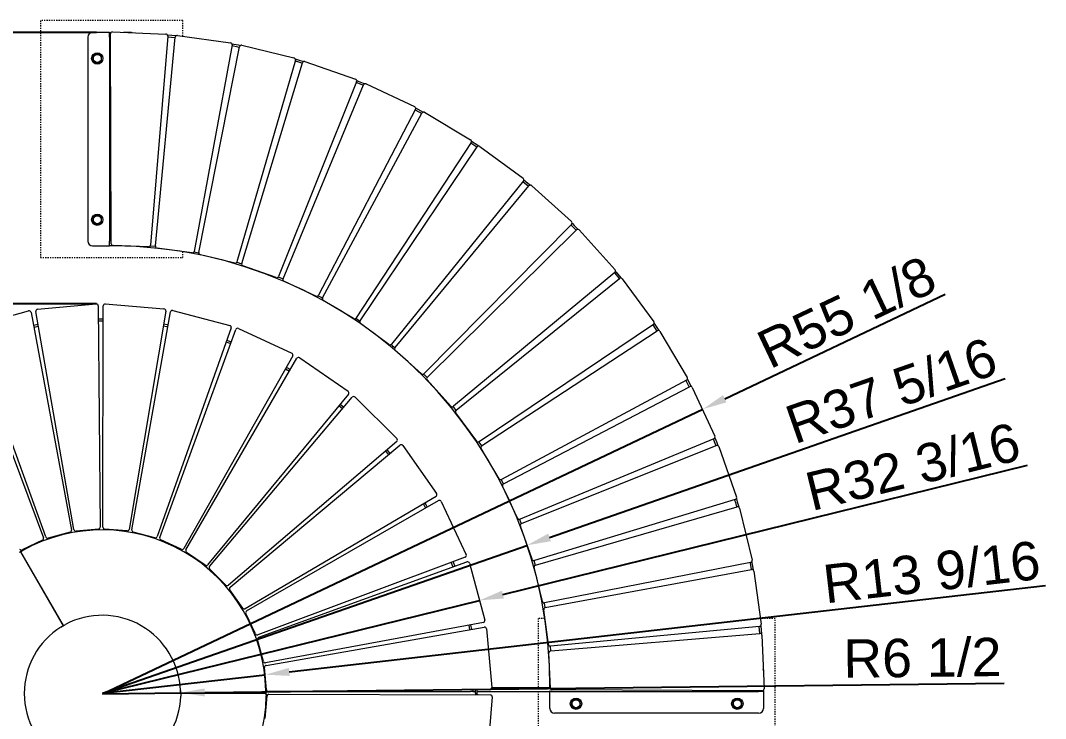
# Model space of a CAD drawing. Header units: inches. Extents: x -4 to 371, y -18 to 250.
# Drawn here: x 58.6 to 143.7, y 114.3 to 172.3 of the extents above; entities that cross this region are included whole.
import ezdxf

# ---------------------------------------------------------------- set-up
doc = ezdxf.new("R2010")
doc.units = ezdxf.units.IN
doc.header["$PDSIZE"] = -1
doc.linetypes.add('HIDDEN', pattern=[1.905, 1.27, -0.635])
for name, color, linetype, lineweight in [('ZANO_R', 7, 'Continuous', 0), ('ZANO_R_przerywana', 250, 'HIDDEN', 0), ('ZANO_W', 1, 'Continuous', 0)]:
    doc.layers.add(name, color=color, linetype=linetype, lineweight=lineweight)
doc.styles.get("Standard").update_dxf_attribs({"font": 'ARIALUNI.TTF'})
doc.dimstyles.new('amerykanie', dxfattribs={"dimtxt": 50, "dimasz": 50, "dimexe": 0.5, "dimexo": 0.5, "dimgap": 1, "dimtad": 1, "dimdec": 0, "dimzin": 0, "dimlunit": 5, "dimtxsty": 'Standard', "dimcen": 0.09, "dimclrd": 1, "dimclre": 1, "dimclrt": 1, "dimazin": 0, "dimtfac": 1, "dimtdec": 0, "dimtmove": 0, "dimatfit": 3, "dimfxl": 1, "dimtzin": 0, "dimarcsym": 1})

# ---------------------------------------------------------------- blocks, each defined once
blk = doc.blocks.new('*D372')
at = {"layer": 'Defpoints', "color": 0}
for p in [(115.272, 140.013), (65.441, 116.393)]:
    blk.add_point(p, dxfattribs=at)
at = {"layer": 'ZANO_W', "color": 1, "lineweight": -2}
for p, q in [((117.079, 140.869), (135.369, 149.539)), ((65.441, 116.393), (115.272, 140.013))]:
    blk.add_line(p, q, dxfattribs=at)
at = {"layer": 'ZANO_W', "color": 1}
blk.add_solid([(116.936, 141.171), (117.222, 140.568), (115.272, 140.013)], dxfattribs=at)
at = {"layer": 'ZANO_W', "color": 1, "insert": (127.195, 148.049), "char_height": 3.1875, "attachment_point": 5, "rotation": 25.36088}
blk.add_mtext('R55 1/8', dxfattribs=at)
blk = doc.blocks.new('*D373')
at = {"layer": 'Defpoints', "color": 0}
for p in [(100.653, 128.703), (65.45, 116.421)]:
    blk.add_point(p, dxfattribs=at)
at = {"layer": 'ZANO_W', "color": 1, "lineweight": -2}
for p, q in [((102.542, 129.361), (140.355, 142.553)), ((65.45, 116.421), (100.653, 128.703))]:
    blk.add_line(p, q, dxfattribs=at)
at = {"layer": 'ZANO_W', "color": 1}
blk.add_solid([(102.432, 129.676), (102.651, 129.047), (100.653, 128.703)], dxfattribs=at)
at = {"layer": 'ZANO_W', "color": 1, "insert": (130.898, 141.536), "char_height": 3.1875, "attachment_point": 5, "rotation": 19.2321}
blk.add_mtext('R37 5/16', dxfattribs=at)
blk = doc.blocks.new('*D374')
at = {"layer": 'Defpoints', "color": 0}
for p in [(96.727, 124.135), (65.451, 116.423)]:
    blk.add_point(p, dxfattribs=at)
at = {"layer": 'ZANO_W', "color": 1, "lineweight": -2}
for p, q in [((98.669, 124.614), (142.196, 135.347)), ((65.451, 116.423), (96.727, 124.135))]:
    blk.add_line(p, q, dxfattribs=at)
at = {"layer": 'ZANO_W', "color": 1}
blk.add_solid([(98.589, 124.938), (98.748, 124.29), (96.727, 124.135)], dxfattribs=at)
at = {"layer": 'ZANO_W', "color": 1, "insert": (132.685, 135.221), "char_height": 3.1875, "attachment_point": 5, "rotation": 13.85175}
blk.add_mtext('R32 3/16', dxfattribs=at)
blk = doc.blocks.new('*D375')
at = {"layer": 'Defpoints', "color": 0}
for p in [(78.954, 117.969), (65.451, 116.423)]:
    blk.add_point(p, dxfattribs=at)
at = {"layer": 'ZANO_W', "color": 1, "lineweight": -2}
for p, q in [((80.941, 118.197), (143.695, 125.383)), ((65.451, 116.423), (78.954, 117.969))]:
    blk.add_line(p, q, dxfattribs=at)
at = {"layer": 'ZANO_W', "color": 1}
blk.add_solid([(80.903, 118.528), (80.979, 117.866), (78.954, 117.969)], dxfattribs=at)
at = {"layer": 'ZANO_W', "color": 1, "insert": (134.246, 126.469), "char_height": 3.1875, "attachment_point": 5, "rotation": 6.53236}
blk.add_mtext('R13 9/16', dxfattribs=at)
blk = doc.blocks.new('*D376')
at = {"layer": 'Defpoints', "color": 0}
for p in [(65.441, 116.393), (71.934, 116.47)]:
    blk.add_point(p, dxfattribs=at)
at = {"layer": 'ZANO_W', "color": 1, "lineweight": -2}
for p, q in [((73.934, 116.494), (140.271, 117.277)), ((65.441, 116.393), (71.934, 116.47))]:
    blk.add_line(p, q, dxfattribs=at)
at = {"layer": 'ZANO_W', "color": 1}
blk.add_solid([(73.93, 116.827), (73.938, 116.16), (71.934, 116.47)], dxfattribs=at)
at = {"layer": 'ZANO_W', "color": 1, "insert": (133.479, 119.352), "char_height": 3.1875, "attachment_point": 5, "rotation": 0.67678}
blk.add_mtext('R6 1/2', dxfattribs=at)
blk = doc.blocks.new('*D377')
at = {"layer": 'Defpoints', "color": 0}
for p in [(65.441, 148.74), (7.823, 84.089), (65.441, 84.089)]:
    blk.add_point(p, dxfattribs=at)
at = {"layer": 'ZANO_W', "color": 1, "lineweight": -2}
for p, q in [((64.941, 148.74), (7.323, 148.74)), ((7.823, 146.74), (7.823, 86.089)), ((64.941, 84.089), (7.323, 84.089))]:
    blk.add_line(p, q, dxfattribs=at)
at = {"layer": 'ZANO_W', "color": 1}
for points in [[(8.156, 146.74), (7.49, 146.74), (7.823, 148.74)], [(7.49, 86.089), (8.156, 86.089), (7.823, 84.089)]]:
    blk.add_solid(points, dxfattribs=at)
at = {"layer": 'ZANO_W', "color": 1, "insert": (5.668, 116.415), "char_height": 3.1875, "attachment_point": 5, "rotation": 90}
blk.add_mtext('64 5/8', dxfattribs=at)
blk = doc.blocks.new('*D378')
at = {"layer": 'Defpoints', "color": 0}
for p in [(65.441, 171.281), (3.287, 61.281), (65.441, 61.281)]:
    blk.add_point(p, dxfattribs=at)
at = {"layer": 'ZANO_W', "color": 1, "lineweight": -2}
for p, q in [((64.941, 171.281), (2.787, 171.281)), ((3.287, 169.281), (3.287, 63.281)), ((64.941, 61.281), (2.787, 61.281))]:
    blk.add_line(p, q, dxfattribs=at)
at = {"layer": 'ZANO_W', "color": 1}
for points in [[(3.62, 169.281), (2.954, 169.281), (3.287, 171.281)], [(2.954, 63.281), (3.62, 63.281), (3.287, 61.281)]]:
    blk.add_solid(points, dxfattribs=at)
at = {"layer": 'ZANO_W', "color": 1, "insert": (1.158, 116.281), "char_height": 3.1875, "attachment_point": 5, "rotation": 90}
blk.add_mtext('110', dxfattribs=at)

msp = doc.modelspace()

# ---------------------------------------------------------------- linework, layer by layer
at = {"layer": 'ZANO_R', "color": 7}
for p, q in [((66.03708, 171.28109), (64.6198, 171.28109)), ((66.03708, 171.28109), (66.15815, 171.28109)), ((66.03708, 170.88741), (66.03708, 171.28109)), ((66.17776, 153.74219), (66.10176, 171.15966)), ((66.26542, 171.3177), (70.70823, 171.14314)), ((67.76931, 171.28109), (67.19696, 171.28109)), ((70.85898, 170.97274), (69.41666, 153.61494)), ((71.6676, 171.03324), (76.07111, 170.41828)), ((64.22611, 170.88741), (64.22611, 153.95878)), ((66.03708, 170.88741), (66.03708, 153.95878)), ((69.83478, 153.55334), (71.48906, 170.89223)), ((70.8543, 170.91637), (71.48571, 170.85715)), ((76.20419, 170.23376), (73.04503, 153.10503)), ((77.01201, 170.21226), (81.33267, 169.16299)), ((73.45216, 153.00082), (76.82035, 170.08968)), ((81.44677, 168.96616), (76.602, 152.23589)), ((76.99374, 152.09096), (82.04253, 168.7608)), ((82.24543, 168.86373), (86.44051, 167.39052)), ((86.5345, 167.18333), (80.05204, 151.01696)), ((80.42431, 150.83366), (87.10379, 166.91962)), ((87.3159, 167.0019), (91.34392, 165.11932)), ((91.43189, 165.00641), (92.06595, 164.66594)), ((91.41687, 164.90382), (83.36082, 149.46122)), ((83.70995, 149.24228), (91.95405, 164.5853)), ((91.38923, 164.85083), (91.93837, 164.55612)), ((92.17329, 164.6461), (95.99442, 162.37277)), ((96.04559, 162.15109), (86.49563, 147.58497)), ((86.81832, 147.33348), (96.54553, 161.78184)), ((96.76972, 161.82057), (100.34617, 159.17896)), ((100.37508, 158.9533), (89.42563, 145.4077)), ((89.71905, 145.127), (100.83317, 158.53782)), ((101.0601, 158.55408), (104.3565, 155.57033)), ((104.36285, 155.3429), (92.1222, 142.95178)), ((92.38397, 142.64543), (104.7751, 154.88609)), ((105.00252, 154.87973), (107.98628, 151.58333)), ((66.03708, 153.56509), (66.03708, 153.95878)), ((64.6198, 153.56509), (66.03708, 153.56509)), ((66.35204, 153.56509), (66.03708, 153.56509)), ((69.25354, 153.47062), (66.32905, 153.58553)), ((66.35204, 153.58462), (66.35204, 153.56509)), ((66.35204, 153.56463), (66.35216, 153.58462)), ((66.35204, 153.56509), (66.35204, 153.56509)), ((69.40819, 153.57549), (69.83411, 153.53465)), ((72.86838, 152.97763), (69.96976, 153.38242)), ((73.03223, 153.06565), (73.44969, 152.98295)), ((76.41358, 152.12666), (73.5695, 152.81735)), ((79.8537, 150.92699), (77.09227, 151.89673)), ((83.15453, 149.39139), (80.50307, 150.6306)), ((107.97001, 151.35641), (94.55919, 140.24229)), ((94.78738, 139.91397), (108.33298, 150.86342)), ((108.55865, 150.83452), (111.20025, 147.25807)), ((86.28342, 147.53598), (83.76815, 149.03241)), ((54.60034, 146.8788), (59.31838, 148.16109)), ((59.51452, 148.03782), (62.86278, 129.97223)), ((63.07755, 130.01089), (59.91565, 148.11003)), ((60.05649, 148.29396), (64.92552, 148.73748)), ((65.09728, 148.58203), (65.25761, 130.20948)), ((65.47584, 130.21026), (65.50485, 148.58349)), ((65.67549, 148.74016), (70.54757, 148.33145)), ((70.68972, 148.14854), (67.65726, 130.02726)), ((67.8723, 129.99014), (71.09135, 148.0792)), ((71.2866, 148.20386), (76.01369, 146.95533)), ((65.10668, 147.50422), (65.50314, 147.50564)), ((65.10806, 147.34675), (65.5029, 147.34816)), ((54.11108, 146.53245), (60.54553, 129.32273)), ((60.75033, 129.3981), (54.49357, 146.67321)), ((59.71094, 146.97802), (60.10114, 147.04826)), ((59.73964, 146.82318), (60.12824, 146.89313)), ((76.12192, 146.75051), (69.9888, 129.43112)), ((70.19414, 129.35722), (76.50541, 146.61248)), ((76.71935, 146.70135), (81.15782, 144.65093)), ((89.2096, 145.38002), (86.85539, 147.11886)), ((111.16153, 147.03388), (96.71316, 137.30667)), ((96.90629, 136.96016), (111.47241, 146.51012)), ((111.11131, 147.00007), (111.44471, 146.49196)), ((111.22338, 147.11594), (111.60923, 146.5276)), ((111.69409, 146.45894), (113.96742, 142.63782)), ((91.90449, 142.9457), (89.73462, 144.90976)), ((81.22884, 144.43043), (72.18141, 128.43917)), ((72.37079, 128.33073), (81.58253, 144.22791)), ((81.80864, 144.27827), (85.82363, 141.48828)), ((80.62053, 143.35525), (80.96318, 143.15906)), ((80.69807, 143.49232), (81.04213, 143.29531)), ((94.34195, 140.25786), (92.37789, 142.42772)), ((113.90662, 142.41858), (98.5636, 134.17448)), ((85.85528, 141.25879), (74.16846, 127.08154)), ((98.72062, 133.81354), (114.16322, 141.86958)), ((114.37871, 141.79664), (116.26129, 137.76862)), ((74.33613, 126.94186), (86.16844, 140.99793)), ((85.16968, 140.42709), (85.4743, 140.17334)), ((86.39986, 141.00826), (89.86938, 137.56346)), ((85.06952, 140.30558), (85.37289, 140.05287)), ((96.49855, 137.34374), (94.75971, 139.69795)), ((89.8607, 137.33196), (75.88957, 125.39949)), ((76.03044, 125.23282), (90.12379, 137.02068)), ((90.3535, 136.99068), (93.17212, 132.99573)), ((116.17902, 137.55651), (100.09305, 130.87703)), ((100.21332, 130.50542), (116.37969, 136.98787)), ((98.35373, 134.23268), (96.8573, 136.74794)), ((116.58688, 136.89389), (118.06009, 132.6988)), ((98.52203, 134.15921), (98.70595, 133.80485)), ((99.89, 130.95579), (98.65079, 133.60724)), ((93.12337, 132.76926), (77.29244, 123.44413)), ((77.40223, 123.25553), (93.32842, 132.41702)), ((93.54942, 132.34758), (95.63151, 127.92388)), ((117.95716, 132.49591), (101.28732, 127.44711)), ((101.37059, 127.06849), (118.10086, 131.91325)), ((118.29769, 131.79915), (119.34696, 127.47849)), ((100.05067, 130.86602), (100.19747, 130.49801)), ((101.09309, 127.54565), (100.12335, 130.30708)), ((62.74924, 129.79157), (60.93969, 129.29977)), ((65.11443, 130.05128), (63.24697, 129.88117)), ((67.48878, 129.89633), (65.62015, 130.05308)), ((69.80015, 129.33143), (67.98713, 129.81029)), ((60.46509, 129.1251), (58.76843, 128.32654)), ((71.97831, 128.37375), (70.27599, 129.16016)), ((58.64028, 128.17445), (62.17036, 122.04241)), ((58.74435, 128.23566), (58.64198, 128.17675)), ((58.64198, 128.17675), (62.17629, 122.03462)), ((58.83513, 128.2858), (58.8262, 128.28084)), ((73.95708, 127.05239), (72.41718, 128.12246)), ((95.54418, 127.70932), (78.33446, 121.27487)), ((78.40983, 121.07007), (95.68494, 127.32683)), ((94.38708, 127.2767), (94.52345, 126.90615)), ((94.53458, 127.33184), (94.67151, 126.95978)), ((95.89053, 127.22006), (97.17282, 122.50202)), ((101.24472, 127.44038), (101.35357, 127.06248)), ((101.95205, 124.03598), (101.26136, 126.88006)), ((119.22438, 127.28683), (102.13553, 123.91864)), ((75.67634, 125.40749), (74.34565, 126.7287)), ((102.18187, 123.53655), (119.3106, 126.69571)), ((119.49513, 126.56263), (120.11009, 122.15912)), ((77.08384, 123.48903), (76.0028, 125.02124)), ((102.45927, 120.46128), (102.05448, 123.3599)), ((102.09327, 123.91611), (102.16371, 123.53207)), ((78.13683, 121.35531), (77.33827, 123.05197)), ((97.04955, 122.30588), (78.98396, 118.95762)), ((79.02262, 118.74284), (97.12176, 121.90475)), ((95.83491, 122.08076), (95.90486, 121.69216)), ((95.98975, 122.10945), (96.05999, 121.71926)), ((97.30569, 121.76391), (97.74921, 116.89488)), ((119.96908, 121.98058), (102.63019, 120.3263)), ((119.91179, 121.97511), (119.96191, 121.38349)), ((120.06531, 122.02583), (120.12331, 121.3398)), ((78.8033, 119.07115), (78.31149, 120.88071)), ((102.64002, 119.94416), (119.99783, 121.38648)), ((120.16822, 121.23573), (120.34278, 116.79291)), ((102.58882, 120.32782), (102.62075, 119.94135)), ((102.61061, 116.85655), (102.4957, 119.78104)), ((79.06301, 116.70597), (78.8929, 118.57343)), ((120.28741, 118.31373), (120.28004, 118.38954)), ((120.28741, 118.31373), (120.28741, 118.20201)), ((78.99618, 116.64581), (78.98603, 116.64563)), ((78.99636, 116.63524), (78.99618, 116.64581)), ((78.99846, 116.54475), (78.99831, 116.42665)), ((79.05737, 116.58149), (79.05737, 116.76785)), ((79.14537, 116.58149), (79.05737, 116.58149)), ((97.59376, 116.72312), (79.22121, 116.56279)), ((81.36499, 116.58149), (95.98599, 116.58149)), ((96.18284, 116.58149), (95.98599, 116.58149)), ((96.18284, 116.71081), (96.18284, 116.58149)), ((96.18284, 116.58149), (96.3595, 116.58149)), ((96.35848, 116.71234), (96.36, 116.42402)), ((96.51595, 116.71372), (96.51748, 116.42412)), ((96.51698, 116.58149), (102.51262, 116.58149)), ((97.74907, 116.89645), (102.51262, 116.89645)), ((102.51262, 116.89645), (102.60904, 116.89645)), ((102.66051, 116.58149), (102.51262, 116.58149)), ((102.57141, 116.89645), (102.57141, 117.34525)), ((102.57141, 115.16422), (102.57141, 116.58149)), ((102.66051, 116.58149), (119.89372, 116.58149)), ((120.18474, 116.62926), (102.76727, 116.70525)), ((120.28741, 116.58149), (119.89372, 116.58149)), ((120.28741, 116.66674), (120.28741, 116.58149)), ((120.28741, 116.58149), (120.28741, 115.16422)), ((78.99831, 116.42665), (71.92278, 116.43553)), ((79.03294, 116.38438), (71.94657, 116.40455)), ((78.99832, 116.42402), (78.84084, 116.42379)), ((78.93981, 114.33148), (79.09918, 116.19989)), ((79.0305, 116.16259), (79.01905, 116.16281)), ((79.0326, 116.26628), (79.03294, 116.38438)), ((79.25655, 116.34398), (97.62973, 116.28932)), ((96.36, 116.42402), (96.51748, 116.42412)), ((96.39461, 116.36014), (96.3944, 116.29299)), ((96.55209, 116.35982), (96.39461, 116.36014)), ((96.55209, 116.35982), (96.55188, 116.29253)), ((97.78616, 116.11846), (97.37065, 111.24696)), ((119.89372, 114.77053), (102.9651, 114.77053))]:
    msp.add_line(p, q, dxfattribs=at)
at = {"layer": 'ZANO_R', "color": 7, "flags": 128}
for points in [[(67.91573, 171.25285), (67.84612, 171.27353), (67.76931, 171.28109)], [(70.83076, 171.0765), (71.55158, 171.00882), (71.55823, 171.00815)], [(76.18704, 170.33871), (76.70101, 170.23898), (76.90163, 170.19865)], [(76.19375, 170.17716), (76.67026, 170.08454), (76.81367, 170.05579)], [(64.82804, 169.41772), (64.81565, 169.4101), (64.73456, 169.3603), (64.65373, 169.31065)], [(64.6593, 169.10616), (64.65504, 169.26268), (64.65373, 169.31065)], [(65.00235, 169.52479), (64.91695, 169.47233), (64.82804, 169.41772)], [(65.18223, 169.42737), (65.16944, 169.4343), (65.08576, 169.47961), (65.00235, 169.52479)], [(65.36211, 169.32995), (65.27398, 169.37768), (65.18223, 169.42737)], [(65.36768, 169.12546), (65.36342, 169.28198), (65.36211, 169.32995)], [(64.66488, 168.90166), (64.66074, 169.05352), (64.6593, 169.10616)], [(64.66488, 168.90166), (64.753, 168.85394), (64.84476, 168.80424)], [(64.84476, 168.80424), (64.85755, 168.79732), (64.94122, 168.752), (65.02464, 168.70682)], [(65.02464, 168.70682), (65.11004, 168.75928), (65.19894, 168.8139)], [(65.19894, 168.8139), (65.21134, 168.82151), (65.29242, 168.87132), (65.37325, 168.92097)], [(65.37325, 168.92097), (65.36912, 169.07282), (65.36768, 169.12546)], [(81.43052, 168.91005), (81.70728, 168.82746), (82.03269, 168.72829)], [(81.44056, 169.07127), (81.75271, 168.97824), (82.13508, 168.86149)], [(86.51248, 167.12842), (86.60031, 167.09253), (87.09095, 166.8887)], [(86.53903, 167.28764), (86.66001, 167.23825), (87.20659, 167.01083)], [(96.01257, 162.10073), (96.49493, 161.77649), (96.52716, 161.75456)], [(96.07078, 162.25111), (96.58349, 161.90671), (96.66526, 161.85099)], [(100.33702, 158.90622), (100.64258, 158.65418), (100.81226, 158.51258)], [(100.41007, 159.04992), (100.74323, 158.7753), (100.95936, 158.59473)], [(64.82804, 156.03229), (64.81565, 156.02468), (64.73456, 155.97487), (64.65373, 155.92522)], [(64.6593, 155.72073), (64.65504, 155.87726), (64.65373, 155.92522)], [(64.66488, 155.51624), (64.66074, 155.6681), (64.6593, 155.72073)], [(65.00235, 156.13937), (64.91695, 156.08691), (64.82804, 156.03229)], [(65.18223, 156.04195), (65.16944, 156.04887), (65.08576, 156.09419), (65.00235, 156.13937)], [(65.36211, 155.94452), (65.27398, 155.99225), (65.18223, 156.04195)], [(65.36768, 155.74003), (65.36342, 155.89656), (65.36211, 155.94452)], [(65.37325, 155.53554), (65.36912, 155.6874), (65.36768, 155.74003)], [(64.66488, 155.51624), (64.753, 155.46851), (64.84476, 155.41882)], [(64.84476, 155.41882), (64.85755, 155.41189), (64.94122, 155.36658), (65.02464, 155.3214)], [(65.02464, 155.3214), (65.11004, 155.37386), (65.19894, 155.42847)], [(65.19894, 155.42847), (65.21134, 155.43609), (65.29242, 155.48589), (65.37325, 155.53554)], [(104.3202, 155.29973), (104.47124, 155.14803), (104.75178, 154.86306)], [(104.40724, 155.43538), (104.58306, 155.25892), (104.90631, 154.93019)], [(76.58487, 152.19718), (76.96808, 152.08064), (76.9896, 152.07396)], [(108.02337, 151.44402), (108.06749, 151.39008), (108.46775, 150.89431)], [(80.03065, 150.9795), (80.34254, 150.84975), (80.41864, 150.81758)], [(107.92328, 151.31768), (107.94555, 151.29044), (108.3074, 150.84275)], [(83.33537, 149.42559), (83.5801, 149.29403), (83.70283, 149.22716)], [(86.46638, 147.55172), (86.64959, 147.42847), (86.80984, 147.31934)], [(70.48583, 146.93015), (70.79588, 146.87703), (70.87492, 146.86298)], [(70.51182, 147.08547), (70.82326, 147.03211), (70.90251, 147.01802)], [(75.70956, 145.58604), (75.84876, 145.53656), (76.08107, 145.45232)], [(75.76213, 145.73448), (75.90186, 145.68482), (76.13516, 145.60021)], [(89.39294, 145.37732), (89.52144, 145.27103), (89.70927, 145.11386)], [(92.08651, 142.92471), (92.16799, 142.84248), (92.37293, 142.63333)], [(113.85357, 142.39008), (114.10953, 141.90061), (114.13352, 141.8541)], [(113.97648, 142.49446), (114.24945, 141.97287), (114.30058, 141.87361)], [(94.52099, 140.2189), (94.56376, 140.16622), (94.77512, 139.90295)], [(96.67299, 137.28725), (96.68567, 137.26803), (96.89282, 136.95026)], [(116.12383, 137.53359), (116.26724, 137.17873), (116.34817, 136.97523)], [(116.25635, 137.62558), (116.41345, 137.23723), (116.51614, 136.9786)], [(88.92135, 136.52968), (89.11628, 136.29975), (89.17622, 136.22813)], [(89.04109, 136.63195), (89.2369, 136.401), (89.29702, 136.32916)], [(92.05898, 132.14228), (92.12719, 132.02623), (92.25762, 131.80105)], [(92.19466, 132.22221), (92.26312, 132.10574), (92.39412, 131.87957)], [(117.90054, 132.47876), (117.96157, 132.27149), (118.06768, 131.90364)], [(118.0414, 132.55759), (118.11272, 132.31567), (118.23498, 131.891)], [(58.76453, 128.24642), (58.76011, 128.24394), (58.75213, 128.23945)], [(119.16707, 127.27553), (119.17686, 127.22423), (119.27595, 126.68932)], [(119.31494, 127.34056), (119.33156, 127.25369), (119.44104, 126.66094)], [(104.55125, 115.85981), (104.53885, 115.8522), (104.45777, 115.80239), (104.37694, 115.75274)], [(104.38251, 115.54825), (104.37825, 115.70478), (104.37694, 115.75274)], [(104.72556, 115.96688), (104.64016, 115.91443), (104.55125, 115.85981)], [(104.90544, 115.86946), (104.89265, 115.87639), (104.80897, 115.92171), (104.72556, 115.96688)], [(105.08532, 115.77205), (104.99719, 115.81977), (104.90544, 115.86946)], [(105.09089, 115.56755), (105.08663, 115.72408), (105.08532, 115.77205)], [(117.93667, 115.85981), (117.92428, 115.8522), (117.84319, 115.80239), (117.76236, 115.75274)], [(117.76794, 115.54825), (117.76367, 115.70478), (117.76236, 115.75274)], [(118.11098, 115.96688), (118.02558, 115.91443), (117.93667, 115.85981)], [(118.29086, 115.86946), (118.27807, 115.87639), (118.19439, 115.92171), (118.11098, 115.96688)], [(118.47074, 115.77205), (118.38261, 115.81977), (118.29086, 115.86946)], [(118.47631, 115.56755), (118.47205, 115.72408), (118.47074, 115.77205)], [(104.38808, 115.34376), (104.38395, 115.49562), (104.38251, 115.54825)], [(104.38808, 115.34376), (104.47621, 115.29603), (104.56797, 115.24634)], [(104.56797, 115.24634), (104.58076, 115.23941), (104.66443, 115.1941), (104.74785, 115.14892)], [(104.74785, 115.14892), (104.83324, 115.20138), (104.92215, 115.25599)], [(104.92215, 115.25599), (104.93455, 115.26361), (105.01563, 115.31341), (105.09646, 115.36306)], [(105.09646, 115.36306), (105.09232, 115.51492), (105.09089, 115.56755)], [(117.77351, 115.34376), (117.76937, 115.49562), (117.76794, 115.54825)], [(117.77351, 115.34376), (117.86164, 115.29603), (117.95339, 115.24634)], [(117.95339, 115.24634), (117.96618, 115.23941), (118.04986, 115.1941), (118.13327, 115.14892)], [(118.13327, 115.14892), (118.21867, 115.20138), (118.30758, 115.25599)], [(118.30758, 115.25599), (118.31997, 115.26361), (118.40106, 115.31341), (118.48189, 115.36306)], [(118.48189, 115.36306), (118.47775, 115.51492), (118.47631, 115.56755)]]:
    msp.add_lwpolyline(points, dxfattribs=at)
at = {"layer": 'ZANO_R', "color": 7}
for centre, radius in [((65.01349, 169.11581), 0.47243), ((65.01349, 169.11581), 0.33464), ((65.01349, 155.73038), 0.47243), ((65.01349, 155.73038), 0.33464), ((104.7367, 115.5579), 0.47243), ((104.7367, 115.5579), 0.33464), ((118.12212, 115.5579), 0.47243), ((118.12212, 115.5579), 0.33464)]:
    msp.add_circle(centre, radius, dxfattribs=at)
for centre, radius, start, end in [((64.6198, 170.88741), 0.39369, 90, 180), ((66.25923, 171.16034), 0.15748, 87.75, 180.25), ((70.70205, 170.98578), 0.15748, 355.25, 87.75), ((71.64582, 170.87728), 0.15748, 82.05, 174.55), ((76.04933, 170.26232), 0.15748, 349.55, 82.05), ((76.97485, 170.05923), 0.15748, 76.35, 168.85), ((65.01349, 169.11581), 0.35432, 121.5607549, 181.5607549), ((65.01349, 169.11581), 0.35432, 61.5607549, 121.5607549), ((65.01349, 169.11581), 0.35432, 1.560755, 61.5607549), ((65.01349, 169.11581), 0.35432, 181.5607549, 241.5607549), ((65.01349, 169.11581), 0.35432, 241.5607549, 301.5607549), ((65.01349, 169.11581), 0.35432, 301.560755, 1.560755), ((81.29551, 169.00996), 0.15748, 343.85, 76.35), ((82.19325, 168.71515), 0.15748, 70.65, 163.15), ((86.38833, 167.24194), 0.15748, 338.15, 70.65), ((87.24923, 166.85923), 0.15748, 64.95, 157.45), ((91.27725, 164.97665), 0.15748, 332.45, 64.95), ((92.09277, 164.51077), 0.15748, 59.25, 151.75), ((95.9139, 162.23744), 0.15748, 326.75, 59.25), ((96.67616, 161.6939), 0.15748, 53.55, 146.05), ((100.25261, 159.05229), 0.15748, 321.05, 53.55), ((100.95442, 158.43733), 0.15748, 47.85, 140.35), ((65.01349, 155.73038), 0.35432, 121.5607549, 181.560755), ((65.01349, 155.73038), 0.35432, 181.560755, 241.560755), ((65.01349, 155.73038), 0.35432, 61.5607549, 121.5607549), ((65.01349, 155.73038), 0.35432, 1.5607549, 61.5607549), ((65.01349, 155.73038), 0.35432, 301.560755, 1.5607549), ((65.01349, 155.73038), 0.35432, 241.560755, 301.5607549), ((104.25082, 155.45358), 0.15748, 315.35, 47.85), ((104.88577, 154.77406), 0.15748, 42.15, 134.65), ((64.6198, 153.95878), 0.39369, 180, 270), ((66.33523, 153.74288), 0.15748, 180.25, 267.75), ((66.12763, 117.12085), 36.44447, 359.6472056, 89.6472056), ((69.25972, 153.62798), 0.15748, 267.75, 355.25), ((69.99155, 153.53839), 0.15748, 174.55, 262.05), ((72.89017, 153.13359), 0.15748, 262.05, 349.55), ((73.60666, 152.97037), 0.15748, 168.85, 256.35), ((76.45074, 152.27969), 0.15748, 256.35, 343.85), ((77.14445, 152.04531), 0.15748, 163.15, 250.65), ((107.86952, 151.47766), 0.15748, 309.65, 42.15), ((79.90588, 151.07557), 0.15748, 250.65, 338.15), ((80.56975, 150.77327), 0.15748, 157.45, 244.95), ((108.43198, 150.74096), 0.15748, 36.45, 128.95), ((83.2212, 149.53405), 0.15748, 244.95, 332.45), ((83.84867, 149.16774), 0.15748, 151.75, 239.25), ((59.35968, 148.00913), 0.15748, 10.5, 105.2047673), ((60.07077, 148.13713), 0.15748, 95.2047673, 189.9095346), ((64.93981, 148.58066), 0.15748, 0.5, 95.2047673), ((65.66232, 148.58324), 0.15748, 85.2047673, 179.9095346), ((70.5344, 148.17453), 0.15748, 350.5, 85.2047673), ((71.24639, 148.05161), 0.15748, 75.2047673, 169.9095346), ((86.36393, 147.67132), 0.15748, 239.25, 326.75), ((86.94895, 147.24553), 0.15748, 146.05, 233.55), ((111.07358, 147.16451), 0.15748, 303.95, 36.45), ((75.97348, 146.80308), 0.15748, 340.5, 75.2047673), ((76.6533, 146.55839), 0.15748, 65.2047673, 159.9095346), ((111.55876, 146.37843), 0.15748, 30.75, 123.25), ((81.09178, 144.50798), 0.15748, 330.5, 65.2047673), ((89.30316, 145.50669), 0.15748, 233.55, 321.05), ((89.8403, 145.02651), 0.15748, 140.35, 227.85), ((81.71878, 144.14895), 0.15748, 55.2047673, 149.9095346), ((92.01017, 143.06245), 0.15748, 227.85, 315.35), ((92.49464, 142.5334), 0.15748, 134.65, 222.15), ((113.83209, 142.5573), 0.15748, 298.25, 30.75), ((85.73377, 141.35896), 0.15748, 320.5, 55.2047673), ((114.23605, 141.72996), 0.15748, 25.05, 117.55), ((86.28891, 140.89651), 0.15748, 45.2047673, 139.9095346), ((94.4587, 140.36354), 0.15748, 222.15, 309.65), ((94.88638, 139.79151), 0.15748, 128.95, 216.45), ((89.75843, 137.45171), 0.15748, 310.5, 45.2047673), ((90.22483, 136.89989), 0.15748, 35.2047673, 129.9095346), ((96.62522, 137.4373), 0.15748, 216.45, 303.95), ((96.99264, 136.82846), 0.15748, 123.25, 210.75), ((116.11863, 137.70194), 0.15748, 292.55, 25.05), ((116.4383, 136.84171), 0.15748, 19.35, 111.85), ((98.48906, 134.31319), 0.15748, 210.75, 298.25), ((98.79345, 133.67392), 0.15748, 117.55, 205.05), ((93.04345, 132.90495), 0.15748, 300.5, 35.2047673), ((117.91151, 132.64663), 0.15748, 286.85, 19.35), ((93.40694, 132.28052), 0.15748, 25.2047673, 119.9095346), ((118.14466, 131.76199), 0.15748, 13.65, 106.15), ((65.10014, 130.2081), 0.15748, 275.2047673, 0.5), ((65.63331, 130.21001), 0.15748, 179.9095346, 265.2047673), ((100.03266, 131.02247), 0.15748, 205.05, 292.55), ((100.27193, 130.35925), 0.15748, 111.85, 199.35), ((65.41606, 116.40433), 13.58227, 0.9909862, 119.0201225), ((60.39803, 129.26758), 0.15748, 295.2047673, 20.5), ((60.89839, 129.45173), 0.15748, 199.9095346, 285.2047673), ((62.70794, 129.94353), 0.15748, 285.2047673, 10.5), ((63.23268, 130.03799), 0.15748, 189.9095346, 275.2047673), ((67.50194, 130.05325), 0.15748, 265.2047673, 350.5), ((68.02734, 129.96255), 0.15748, 169.9095346, 255.2047673), ((69.84036, 129.48369), 0.15748, 255.2047673, 340.5), ((70.34203, 129.30312), 0.15748, 159.9095346, 245.2047673), ((72.04435, 128.51671), 0.15748, 245.2047673, 330.5), ((65.45073, 116.42303), 13.58227, 120.0830374, 120.6177062), ((58.70137, 128.46902), 0.15748, 209.9095346, 295.2047673), ((51.63935, 140.7859), 14.42315, 299.0460917, 299.8906481), ((72.50704, 128.25178), 0.15748, 149.9095346, 235.2047673), ((95.48903, 127.85682), 0.15748, 290.5, 25.2047673), ((74.04695, 127.18171), 0.15748, 235.2047673, 320.5), ((74.4566, 126.84045), 0.15748, 139.9095346, 225.2047673), ((95.73857, 127.17876), 0.15748, 15.2047673, 109.9095346), ((101.24168, 127.59783), 0.15748, 199.35, 286.85), ((101.41439, 126.91723), 0.15748, 106.15, 193.65), ((119.19393, 127.44133), 0.15748, 281.15, 13.65), ((119.33917, 126.54085), 0.15748, 7.95, 100.45), ((75.78729, 125.51924), 0.15748, 225.2047673, 310.5), ((76.13147, 125.11203), 0.15748, 129.9095346, 215.2047673), ((77.21252, 123.57981), 0.15748, 215.2047673, 300.5), ((102.10507, 124.07314), 0.15748, 193.65, 281.15), ((102.21044, 123.38168), 0.15748, 100.45, 187.95), ((65.41606, 116.40433), 6.49587, 2.1509405, 118.0414931), ((77.48075, 123.11903), 0.15748, 119.9095346, 205.2047673), ((97.02085, 122.46072), 0.15748, 280.5, 15.2047673), ((65.45073, 116.42303), 6.49587, 122.1509405, 238.0414931), ((61.21607, 123.25943), 1.54654, 300.1971367, 308.1008546), ((65.46023, 116.40747), 6.5141, 121.0418395, 121.9075596), ((58.92741, 128.12021), 6.89852, 298.0961297, 299.8621113), ((97.14886, 121.74963), 0.15748, 5.2047673, 99.9095346), ((119.95412, 122.13734), 0.15748, 275.45, 7.95), ((78.27931, 121.42237), 0.15748, 205.2047673, 290.5), ((78.46346, 120.92201), 0.15748, 109.9095346, 195.2047673), ((120.01086, 121.22954), 0.15748, 2.25, 94.75), ((102.61523, 120.48306), 0.15748, 187.95, 275.45), ((102.65306, 119.78722), 0.15748, 94.75, 182.25), ((78.95526, 119.11246), 0.15748, 195.2047673, 280.5), ((79.04972, 118.58772), 0.15748, 99.9095346, 185.2047673), ((73.45382, 116.65345), 1.54647, 180.1969474, 188.1010066), ((65.48383, 116.4061), 6.42808, 1.0361209, 1.9134204), ((89.521, 116.63259), 10.5247, 179.9638084, 181.1212299), ((68.61341, 116.44151), 10.38471, 0.6028092, 0.8125825), ((65.41606, 116.40433), 13.58227, 0.0830374, 0.6177062), ((79.21983, 116.72026), 0.15748, 185.2047673, 270.5), ((97.59239, 116.88059), 0.15748, 270.5, 5.2047673), ((102.76796, 116.86273), 0.15748, 182.25, 269.75), ((120.18542, 116.78673), 0.15748, 269.75, 2.25), ((65.45073, 116.42303), 13.58227, 240.9109862, 358.9401225), ((65.45073, 116.42303), 6.49587, 242.0709405, 357.9614931), ((78.84313, 116.16572), 6.9007, 178.0166264, 179.7820648), ((93.44474, 116.12427), 14.41415, 178.9659911, 179.8110703), ((65.45073, 116.42303), 13.58227, 359.3022938, 359.8369626), ((79.25609, 116.18651), 0.15748, 89.8295346, 175.1247673), ((97.62926, 116.13184), 0.15748, 355.1247673, 89.8295346), ((104.7367, 115.5579), 0.35432, 121.5607549, 181.5607549), ((104.7367, 115.5579), 0.35432, 61.5607549, 121.5607549), ((104.7367, 115.5579), 0.35432, 1.560755, 61.5607549), ((118.12212, 115.5579), 0.35432, 121.5607549, 181.5607549), ((118.12212, 115.5579), 0.35432, 61.5607549, 121.5607549), ((118.12212, 115.5579), 0.35432, 1.560755, 61.5607549), ((102.9651, 115.16421), 0.39369, 180, 270), ((104.7367, 115.5579), 0.35432, 181.5607549, 241.5607549), ((104.7367, 115.5579), 0.35432, 241.5607549, 301.5607549), ((104.7367, 115.5579), 0.35432, 301.560755, 1.560755), ((118.12212, 115.5579), 0.35432, 181.5607549, 241.5607549), ((118.12212, 115.5579), 0.35432, 241.5607549, 301.5607549), ((118.12212, 115.5579), 0.35432, 301.560755, 1.560755), ((119.89372, 115.16421), 0.39369, 270, 0)]:
    msp.add_arc(centre, radius, start, end, dxfattribs=at)
at = {"layer": 'ZANO_R_przerywana', "color": 7, "ltscale": 0.05}
for p, q in [((60.28923, 172.26532), (60.28923, 152.58087)), ((72.09989, 172.26532), (60.28923, 172.26532)), ((72.09989, 170.97287), (72.09989, 172.26532)), ((60.28923, 152.58087), (72.09989, 152.58087)), ((72.09989, 152.58087), (72.09989, 153.07264)), ((102.15111, 122.6443), (101.58719, 122.6443)), ((101.58719, 122.6443), (101.58719, 116.89645)), ((121.27164, 122.6443), (120.04233, 122.6443)), ((121.27164, 110.83364), (121.27164, 122.6443)), ((101.58719, 116.58149), (101.58719, 110.83364))]:
    msp.add_line(p, q, dxfattribs=at)

# ---------------------------------------------------------------- dimensions: what is measured, and where the dimension line sits
at = {"layer": 'ZANO_W'}
for base, p1, p2, picture, middle in [((3.28696, 61.28081), (65.44144, 171.28109), (65.44144, 61.28081), '*D378', (1.15842, 116.28095)), ((7.82296, 84.08923), (65.44144, 148.74016), (65.44144, 84.08923), '*D377', (5.66833, 116.4147))]:
    dim = msp.add_linear_dim(base=base, p1=p1, p2=p2, angle=90, dimstyle='amerykanie', override={"dimtxt": 3.1875, "dimasz": 2, "dimgap": 0.5, "dimdec": 4, "dimaunit": 1, "dimadec": 1, "dimtdec": 4, "dimtmove": 1, "dimfrac": 2}, dxfattribs=at)
    dim.commit()
    dim.dimension.update_dxf_attribs({"geometry": picture, "text_midpoint": middle})
for center, mpoint, picture, middle in [((65.44144, 116.39332), (115.27186, 140.01286), '*D372', (128.11812, 146.10197)), ((65.449889, 116.421462), (100.653186, 128.702665), '*D373', (131.607919, 139.501692)), ((65.45073, 116.42303), (96.72676, 124.13512), '*D374', (133.20109, 133.12901)), ((65.45073, 116.42303), (78.95363, 117.96922), '*D375', (134.4908, 124.32865)), ((65.44144, 116.39332), (71.93381, 116.47002), '*D376', (133.50455, 117.19732))]:
    dim = msp.add_radius_dim(center=center, mpoint=mpoint, dimstyle='amerykanie', override={"dimtxt": 3.1875, "dimasz": 2, "dimgap": 0.5, "dimdec": 4, "dimaunit": 1, "dimadec": 1, "dimtdec": 4, "dimtmove": 1, "dimfrac": 2}, dxfattribs=at)
    dim.commit()
    dim.dimension.update_dxf_attribs({"geometry": picture, "text_midpoint": middle, "dimtype": 164})

doc.saveas('drawing.dxf')
